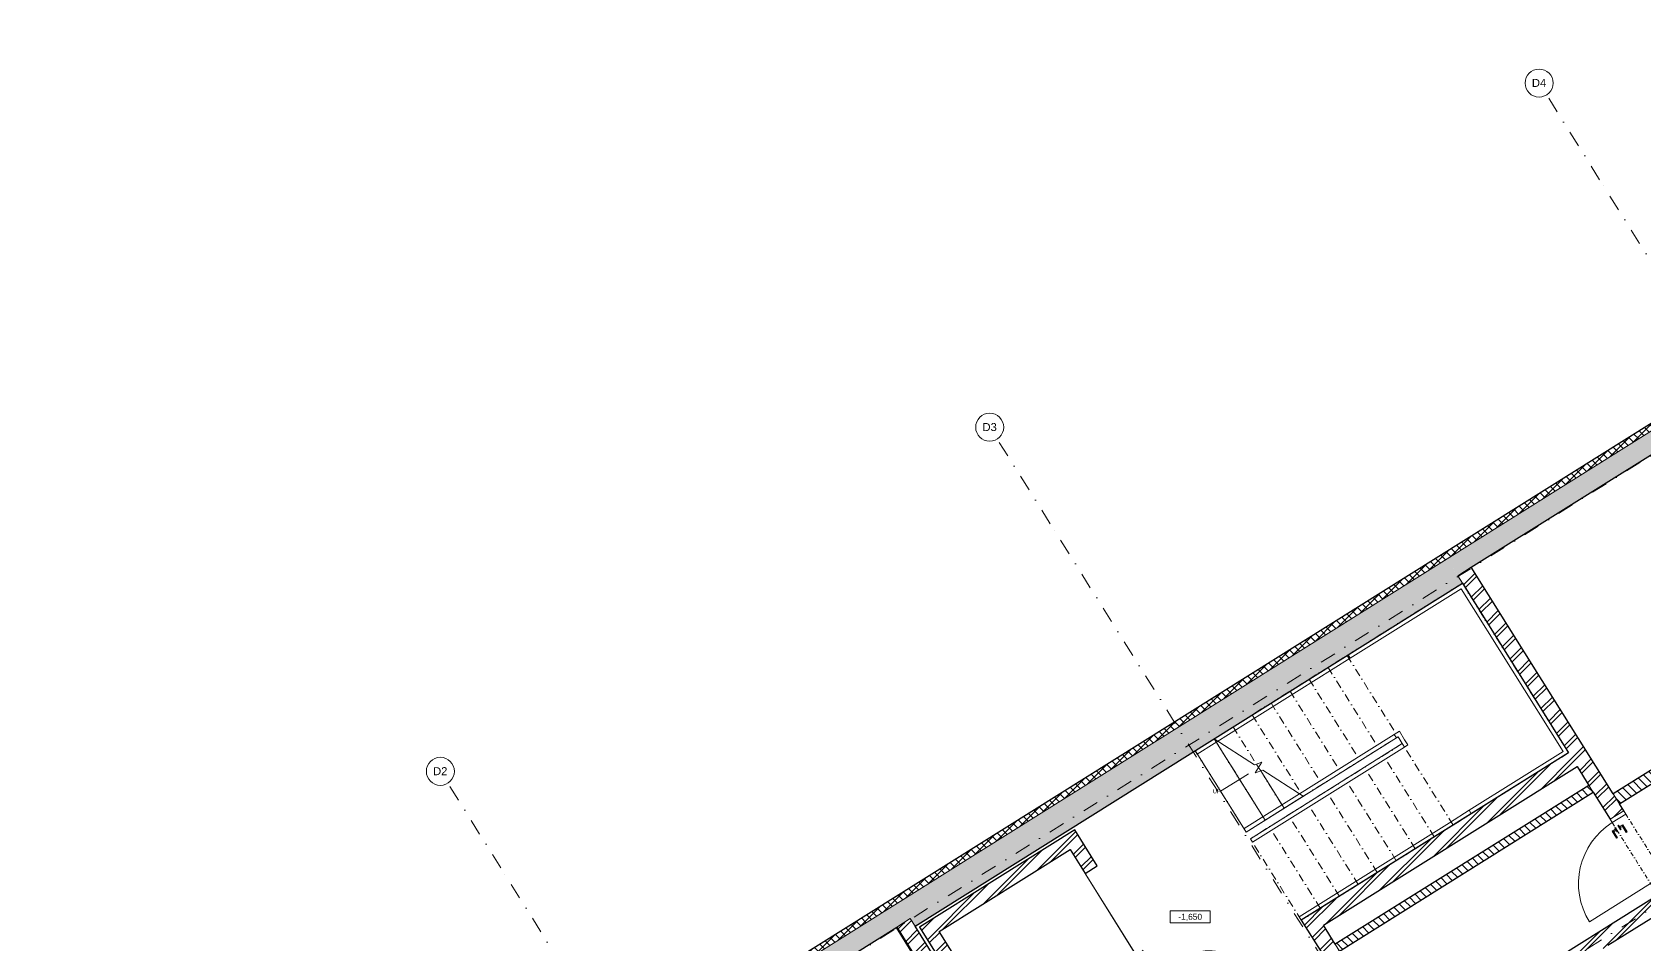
# Model space of a CAD drawing. Header units: millimetres. Extents: x -257414 to 61410, y -2356 to 77022.
# Drawn here: x -253470 to -233322, y 62575 to 73977 of the extents above; entities that cross this region are included whole.
import ezdxf

# ---------------------------------------------------------------- set-up
doc = ezdxf.new("R2010")
doc.units = ezdxf.units.MM
for name, pattern in [('HA_DashDot_10mm-S3mm', [500, 200, -150, 0, -150]), ('HA_DashDot_2_2mm-S0_6mm', [110, 50, -30, 0, -30]), ('HA_DashDot_4mm-S1mm', [200, 100, -50, 0, -50])]:
    doc.linetypes.add(name, pattern=pattern)
for name, color, linetype, lineweight in [('-UNDERLAY_A-DOOR-____-OTLN', 9, 'Continuous', 9), ('-UNDERLAY_A-DOOR-FRAM-MCUT', 9, 'Continuous', 9), ('-UNDERLAY_A-FLOR-____-OTLN', 9, 'Continuous', 9), ('-UNDERLAY_A-FLOR-HRAL-OTLN', 9, 'Continuous', 9), ('-UNDERLAY_A-GENM-____-OTLN', 9, 'Continuous', 9), ('-UNDERLAY_A-WALL-____-MCUT', 9, 'Continuous', 9), ('-UNDERLAY_A-WALL-____-PATT', 9, 'Continuous', 25), ('-UNDERLAY_G-____-____-DIMS', 9, 'Continuous', 5), ('-UNDERLAY_I-WALL-____-MCUT', 9, 'Continuous', 25), ('-UNDERLAY_S-GRID-____-IDEN', 9, 'Continuous', 9), ('-UNDERLAY_S-GRID-____-OTLN', 9, 'Continuous', 5), ('-UNDERLAY_S-STRS-____-IDEN', 9, 'Continuous', 5), ('-UNDERLAY_S-STRS-____-MBND', 9, 'HA_DashDot_4mm-S1mm', 9), ('-UNDERLAY_S-STRS-____-OTLN', 9, 'Continuous', 9), ('A-DOOR-____-MCUT', 9, 'HA_DashDot_2_2mm-S0_6mm', 9), ('A-DOOR-____-OTLN', 9, 'Continuous', 9)]:
    doc.layers.add(name, color=color, linetype=linetype, lineweight=lineweight)
doc.styles.add('Arial', font='arial.ttf', dxfattribs={"height": 50})
doc.styles.add('Arial_1', font='arial.ttf', dxfattribs={"height": 100})
doc.styles.add('Arial_2', font='arial.ttf', dxfattribs={"height": 75})
pattern_1 = [(45, (39655.53, 4369.22), (0, 106.06602), [75, -75]), (135, (39655.53, 4425.29), (-106.06602, 7e-15), [75, -75])]
pattern_2 = [(45, (39655.53, 4369.22), (-125.7236, 125.7236), []), (45, (39655.53, 4559.72), (-125.7236, 125.7236), [])]
pattern_3 = [(135, (39655.53, 4369.22), (-53.03301, -53.03301), [])]
pattern_4 = [(45, (39655.53, 4369.22), (-53.03301, 53.03301), []), (135, (39655.53, 4369.22), (-53.03301, -53.03301), [])]

# ---------------------------------------------------------------- blocks, each defined once
blk = doc.blocks.new('Top Rail Type - Top Rail_Internal_-1403873-1PP')
at = {"layer": '-UNDERLAY_A-FLOR-HRAL-OTLN'}
for p, q in [((-26916, 62882), (-26980, 62843)), ((-26850, 62776), (-26916, 62882)), ((-26980, 62843), (-28857, 61667)), ((-26953, 62800), (-28831, 61624)), ((-28777, 61539), (-26879, 62728)), ((-28751, 61496), (-26852, 62686)), ((-26980, 62843), (-26953, 62800)), ((-26932, 62813), (-26953, 62800)), ((-26892, 62750), (-26932, 62813)), ((-26852, 62686), (-26892, 62750)), ((-26852, 62686), (-26810, 62712)), ((-26810, 62712), (-26852, 62686)), ((-26810, 62712), (-26850, 62776)), ((-28857, 61667), (-28831, 61624)), ((-28777, 61539), (-28751, 61496))]:
    blk.add_line(p, q, dxfattribs=at)
blk = doc.blocks.new('Top Rail Type - Top Rail_Internal_-1403890-1PP')
at = {"layer": '-UNDERLAY_A-FLOR-HRAL-OTLN'}
for p, q in [((-26129, 64732), (-27557, 63837)), ((-24802, 62614), (-26129, 64732)), ((-26145, 64663), (-27530, 63795)), ((-24871, 62629), (-26145, 64663)), ((-27557, 63837), (-29467, 62640)), ((-27530, 63795), (-29441, 62598)), ((-27557, 63837), (-27530, 63795)), ((-29467, 62640), (-29441, 62598)), ((-26044, 61895), (-24871, 62629)), ((-26017, 61852), (-24802, 62614)), ((-26291, 61740), (-26044, 61895)), ((-26017, 61852), (-26044, 61895)), ((-28167, 60565), (-26291, 61740)), ((-28141, 60522), (-26265, 61697)), ((-26265, 61697), (-26017, 61852)), ((-28167, 60565), (-28141, 60522))]:
    blk.add_line(p, q, dxfattribs=at)
blk = doc.blocks.new('HA_DR_Single_Swing_Solid - In_900x1970_SKLEP-1383690-1PP')
at = {"layer": '-UNDERLAY_A-DOOR-FRAM-MCUT'}
for p, q in [((-450, 100), (-500, 100)), ((-500, 100), (-500, -100)), ((-450, -100), (-450, 100)), ((500, 100), (450, 100)), ((450, 100), (450, -100)), ((500, -100), (500, 100)), ((-500, -100), (-450, -100)), ((450, -100), (500, -100))]:
    blk.add_line(p, q, dxfattribs=at)
at = {"layer": 'A-DOOR-____-MCUT'}
for p, q in [((-450, 100), (450, 100)), ((-450, -100), (450, -100))]:
    blk.add_line(p, q, dxfattribs=at)
at = {"layer": 'A-DOOR-____-OTLN'}
for p, q in [((-380, -52), (-320, -52)), ((-380, -52), (-380, -60)), ((-320, -60), (-380, -60)), ((-380, -100), (-320, -100)), ((-380, -100), (-380, -108)), ((-320, -108), (-380, -108)), ((-358, -3), (-358, -52)), ((-255, -3), (-358, -3)), ((-358, -108), (-358, -158)), ((-358, -158), (-255, -158)), ((-343, -52), (-343, -18)), ((-343, -18), (-255, -18)), ((-343, -143), (-343, -108)), ((-255, -143), (-343, -143)), ((-320, -60), (-320, -52)), ((-320, -108), (-320, -100)), ((-255, -3), (-255, -18)), ((-255, -143), (-255, -158))]:
    blk.add_line(p, q, dxfattribs=at)
at = {"layer": 'A-DOOR-____-OTLN', "lineweight": 5}
blk.add_line((450, -1000), (450, -100), dxfattribs=at)
blk.add_arc((450, -100), 900, 180, 270, dxfattribs=at)
at = {"layer": 'A-DOOR-____-OTLN'}
for points in [[(-343, -18), (-343, -18), (-343, -17), (-343, -17), (-343, -17), (-344, -16), (-344, -16), (-345, -15), (-345, -15), (-346, -14), (-347, -13), (-347, -13), (-348, -12), (-348, -12), (-349, -11), (-349, -11), (-350, -10), (-350, -10), (-350, -10), (-351, -9), (-351, -9), (-352, -8), (-352, -8), (-353, -7), (-353, -7), (-354, -6), (-354, -6), (-355, -5), (-355, -5), (-356, -4), (-356, -4), (-357, -3), (-357, -3), (-357, -3), (-358, -3), (-358, -3)], [(-358, -158), (-358, -158), (-357, -157), (-357, -157), (-357, -157), (-356, -156), (-356, -156), (-355, -155), (-355, -155), (-354, -154), (-353, -153), (-353, -153), (-352, -152), (-352, -152), (-351, -151), (-351, -151), (-350, -150), (-350, -150), (-350, -150), (-349, -149), (-349, -149), (-348, -148), (-348, -148), (-347, -147), (-347, -147), (-346, -146), (-346, -146), (-345, -145), (-345, -145), (-344, -144), (-344, -144), (-343, -143), (-343, -143), (-343, -143), (-343, -143), (-343, -143)]]:
    blk.add_open_spline(points, degree=3, knots=[0, 0, 0, 0, 0.083333, 0.125, 0.166667, 0.208333, 0.229167, 0.25, 0.291667, 0.333333, 0.354167, 0.375, 0.395833, 0.416667, 0.4375, 0.458333, 0.479167, 0.5, 0.520833, 0.541667, 0.5625, 0.583333, 0.604167, 0.625, 0.645833, 0.666667, 0.6875, 0.708333, 0.75, 0.770833, 0.791667, 0.833333, 0.875, 0.916667, 1, 1, 1, 1], dxfattribs=at)
blk = doc.blocks.new('HA_GM_Shaft_Rectangle _1_ - Default-1408914-1PP')
at = {"layer": '-UNDERLAY_A-GENM-____-OTLN'}
for p, q in [((0, -280), (0, 0)), ((0, 0), (3740, 0)), ((3740, 0), (3740, -280)), ((3740, -280), (0, -280))]:
    blk.add_line(p, q, dxfattribs=at)
blk = doc.blocks.new('HA_GM_Shaft_Rectangle _1_ - Default-1428495-1PP')
at = {"layer": '-UNDERLAY_A-GENM-____-OTLN'}
for p, q in [((0, -1600), (0, 0)), ((0, 0), (1930, 0)), ((1930, 0), (1930, -1600)), ((1930, -1600), (0, -1600))]:
    blk.add_line(p, q, dxfattribs=at)
blk = doc.blocks.new('HA_DR_Single_Swing_Solid - In_900x2100_sklenene-1432655-1PP')
at = {"layer": '-UNDERLAY_A-DOOR-FRAM-MCUT'}
for p, q in [((-450, 50), (-500, 50)), ((-500, 50), (-500, -50)), ((-450, -50), (-450, 50)), ((500, 50), (450, 50)), ((450, 50), (450, -50)), ((500, -50), (500, 50)), ((-500, -50), (-450, -50)), ((450, -50), (500, -50))]:
    blk.add_line(p, q, dxfattribs=at)
at = {"layer": 'A-DOOR-____-MCUT'}
for p, q in [((-450, 50), (450, 50)), ((-450, -50), (450, -50))]:
    blk.add_line(p, q, dxfattribs=at)
at = {"layer": 'A-DOOR-____-OTLN'}
for p, q in [((-358, 47), (-358, -2)), ((-255, 47), (-358, 47)), ((-343, -2), (-343, 32)), ((-343, 32), (-255, 32)), ((-255, 47), (-255, 32)), ((-380, -2), (-320, -2)), ((-380, -2), (-380, -10)), ((-320, -10), (-380, -10)), ((-380, -50), (-320, -50)), ((-380, -50), (-380, -58)), ((-320, -58), (-380, -58)), ((-358, -58), (-358, -108)), ((-358, -108), (-255, -108)), ((-343, -93), (-343, -58)), ((-255, -93), (-343, -93)), ((-320, -10), (-320, -2)), ((-320, -58), (-320, -50)), ((-255, -93), (-255, -108))]:
    blk.add_line(p, q, dxfattribs=at)
at = {"layer": 'A-DOOR-____-OTLN', "lineweight": 5}
blk.add_line((450, -950), (450, -50), dxfattribs=at)
blk.add_arc((450, -50), 900, 180, 270, dxfattribs=at)
at = {"layer": 'A-DOOR-____-OTLN'}
for points in [[(-343, 32), (-343, 32), (-343, 33), (-343, 33), (-343, 33), (-344, 34), (-344, 34), (-345, 35), (-345, 35), (-346, 36), (-347, 37), (-347, 37), (-348, 38), (-348, 38), (-349, 39), (-349, 39), (-350, 40), (-350, 40), (-350, 40), (-351, 41), (-351, 41), (-352, 42), (-352, 42), (-353, 43), (-353, 43), (-354, 44), (-354, 44), (-355, 45), (-355, 45), (-356, 46), (-356, 46), (-357, 47), (-357, 47), (-357, 47), (-358, 47), (-358, 47)], [(-358, -108), (-358, -108), (-357, -107), (-357, -107), (-357, -107), (-356, -106), (-356, -106), (-355, -105), (-355, -105), (-354, -104), (-353, -103), (-353, -103), (-352, -102), (-352, -102), (-351, -101), (-351, -101), (-350, -100), (-350, -100), (-350, -100), (-349, -99), (-349, -99), (-348, -98), (-348, -98), (-347, -97), (-347, -97), (-346, -96), (-346, -96), (-345, -95), (-345, -95), (-344, -94), (-344, -94), (-343, -93), (-343, -93), (-343, -93), (-343, -93), (-343, -93)]]:
    blk.add_open_spline(points, degree=3, knots=[0, 0, 0, 0, 0.083333, 0.125, 0.166667, 0.208333, 0.229167, 0.25, 0.291667, 0.333333, 0.354167, 0.375, 0.395833, 0.416667, 0.4375, 0.458333, 0.479167, 0.5, 0.520833, 0.541667, 0.5625, 0.583333, 0.604167, 0.625, 0.645833, 0.666667, 0.6875, 0.708333, 0.75, 0.770833, 0.791667, 0.833333, 0.875, 0.916667, 1, 1, 1, 1], dxfattribs=at)
blk = doc.blocks.new('Grid - Radius 3_5mm-353793-1PP')
at = {"layer": '-UNDERLAY_S-GRID-____-IDEN'}
blk.add_circle((0, 0), 3.5, dxfattribs=at)
blk = doc.blocks.new('Spot Elevations - Generic-448778-1PP')
at = {"layer": '-UNDERLAY_G-____-____-DIMS', "lineweight": 9}
for p, q in [((-5, 0), (-5, 3)), ((-5, 3), (5, 3)), ((5, 0), (-5, 0)), ((5, 3), (5, 0))]:
    blk.add_line(p, q, dxfattribs=at)
blk = doc.blocks.new('A$C4e1402a9')
at = {"layer": '-UNDERLAY_A-WALL-____-PATT', "lineweight": 5}
h = blk.add_hatch(dxfattribs=at)
h.set_pattern_fill('FP_15', color=256, style=0, pattern_type=2)
h.set_pattern_definition(pattern_4)
h.paths.add_polyline_path([(6319, 65011), (21760, 74683), (21717, 74751), (6276, 65079)])
h = blk.add_hatch(dxfattribs=at)
h.set_pattern_fill('FP_2', color=256, style=0, pattern_type=2)
h.set_pattern_definition(pattern_1)
h.paths.add_polyline_path([(13469, 69195), (21681, 74338), (21548, 74550), (13336, 69407)])
h = blk.add_hatch(dxfattribs=at)
h.set_pattern_fill('FP_3', color=256, style=0, pattern_type=2)
h.set_pattern_definition(pattern_3)
h.paths.add_polyline_path([(15491, 66343), (17897, 67851), (17818, 67978), (15411, 66470), (15417, 66461)])
h.paths.add_polyline_path([(18660, 68328), (20567, 69523), (20487, 69650), (18581, 68456), (18618, 68396)])
h = blk.add_hatch(dxfattribs=at)
h.set_pattern_fill('FP_2', color=256, style=0, pattern_type=2)
h.set_pattern_definition(pattern_1)
h.paths.add_polyline_path([(6688, 64818), (13527, 69101), (13336, 69407), (6497, 65123), (6629, 64911)])
h = blk.add_hatch(dxfattribs=at)
h.set_pattern_fill('FP_1', color=256, style=0, pattern_type=2)
h.set_pattern_definition(pattern_2)
h.paths.add_polyline_path([(15969, 65203), (16138, 65309), (16075, 65411), (15905, 65305)])
h.paths.add_polyline_path([(15374, 66152), (15544, 66258), (13638, 69301), (13469, 69195), (15359, 66177)])
h = blk.add_hatch(dxfattribs=at)
h.set_pattern_fill('FP_1', color=256, style=0, pattern_type=2)
h.set_pattern_definition(pattern_2)
h.paths.add_polyline_path([(12711, 62926), (19490, 67173), (19384, 67342), (12604, 63096), (12633, 63050)])
h = blk.add_hatch(dxfattribs=at)
h.set_pattern_fill('FP_1', color=256, style=0, pattern_type=2)
h.set_pattern_definition(pattern_2)
h.paths.add_polyline_path([(11621, 64722), (14960, 66813), (14854, 66983), (11515, 64891)])
h = blk.add_hatch(dxfattribs=at)
h.set_pattern_fill('FP_3', color=256, style=0, pattern_type=2)
h.set_pattern_definition(pattern_3)
h.paths.add_polyline_path([(11992, 64506), (15162, 66491), (15109, 66576), (11939, 64591)])
h = blk.add_hatch(dxfattribs=at)
h.set_pattern_fill('FP_1', color=256, style=0, pattern_type=2)
h.set_pattern_definition(pattern_2)
h.paths.add_polyline_path([(6838, 64652), (8779, 65868), (8684, 66021), (6743, 64805)])
h = blk.add_hatch(dxfattribs=at)
h.set_pattern_fill('FP_1', color=256, style=0, pattern_type=2)
h.set_pattern_definition(pattern_2)
h.paths.add_polyline_path([(9571, 64264), (9724, 64360), (9602, 64554), (9449, 64459), (9476, 64417)])
h.paths.add_polyline_path([(8812, 65476), (8965, 65571), (8779, 65868), (8627, 65773)])
h = blk.add_hatch(dxfattribs=at)
h.set_pattern_fill('FP_2', color=256, style=0, pattern_type=2)
h.set_pattern_definition(pattern_1)
h.paths.add_polyline_path([(-1472, 59836), (6629, 64911), (6497, 65123), (-1605, 60048)])
h = blk.add_hatch(dxfattribs=at)
h.set_pattern_fill('FP_15', color=256, style=0, pattern_type=2)
h.set_pattern_definition(pattern_4)
h.paths.add_polyline_path([(-1817, 59915), (6319, 65011), (6276, 65079), (-1859, 59983)])
h = blk.add_hatch(dxfattribs=at)
h.set_pattern_fill('FP_1', color=256, style=0, pattern_type=2)
h.set_pattern_definition(pattern_2)
h.paths.add_polyline_path([(8960, 60813), (9130, 60919), (6629, 64911), (6460, 64805), (8271, 61913)])
h = blk.add_hatch(dxfattribs=at)
h.set_pattern_fill('FP_1', color=256, style=0, pattern_type=2)
h.set_pattern_definition(pattern_2)
h.paths.add_polyline_path([(7688, 63297), (7840, 63392), (6991, 64748), (6838, 64652), (7130, 64187)])
h = blk.add_hatch(dxfattribs=at)
h.set_pattern_fill('FP_1', color=256, style=0, pattern_type=2)
h.set_pattern_definition(pattern_2)
h.paths.add_polyline_path([(11823, 64400), (11992, 64506), (11791, 64828), (11621, 64722), (11770, 64485)])
at = {"layer": '-UNDERLAY_A-FLOR-____-OTLN'}
for p, q in [((8812, 65476), (9449, 64459)), ((6451, 64799), (8952, 60808))]:
    blk.add_line(p, q, dxfattribs=at)
at = {"layer": '-UNDERLAY_A-WALL-____-MCUT', "lineweight": 25}
blk.add_line((21785, 74793), (-1927, 59941), dxfattribs=at)
at = {"layer": '-UNDERLAY_A-WALL-____-MCUT'}
for p, q in [((21760, 74683), (-1817, 59915)), ((13638, 69301), (13469, 69195)), ((13527, 69101), (13469, 69195)), ((15162, 66491), (15109, 66576)), ((15411, 66470), (15491, 66343)), ((6629, 64911), (6460, 64805)), ((6629, 64911), (6688, 64818)), ((11939, 64591), (11992, 64506))]:
    blk.add_line(p, q, dxfattribs=at)
at = {"layer": '-UNDERLAY_I-WALL-____-MCUT'}
for p, q in [((13638, 69301), (16850, 71313)), ((15411, 66470), (13638, 69301)), ((6688, 64818), (13527, 69101)), ((13527, 69101), (14854, 66983)), ((17818, 67978), (15411, 66470)), ((15491, 66343), (17897, 67851)), ((14854, 66983), (11515, 64891)), ((11791, 64828), (14960, 66813)), ((14960, 66813), (15109, 66576)), ((11230, 64028), (15162, 66491)), ((15109, 66576), (11939, 64591)), ((15162, 66491), (15374, 66152)), ((15544, 66258), (15491, 66343)), ((8684, 66021), (6743, 64805)), ((8965, 65571), (8684, 66021)), ((6991, 64748), (8627, 65773)), ((8627, 65773), (8812, 65476)), ((8812, 65476), (8965, 65571)), ((15346, 64577), (16533, 65320)), ((15969, 65203), (12075, 62764)), ((11515, 64891), (11770, 64485)), ((4667, 63682), (6460, 64805)), ((6460, 64805), (8960, 60813)), ((7771, 63089), (6688, 64818)), ((6743, 64805), (7783, 63144)), ((7840, 63392), (6991, 64748)), ((11939, 64591), (11791, 64828))]:
    blk.add_line(p, q, dxfattribs=at)
at = {"layer": '-UNDERLAY_S-GRID-____-OTLN', "linetype": 'HA_DashDot_10mm-S3mm', "lineweight": 9}
for p, q in [((-4343, 58027), (24329, 75986)), ((15242, 74143), (14579, 75203)), ((25034, 58511), (15242, 74143)), ((-2281, 53654), (26877, 71918)), ((8378, 69844), (7714, 70903)), ((18169, 54211), (8378, 69844)), ((1513, 65544), (850, 66603)), ((11305, 49912), (1513, 65544))]:
    blk.add_line(p, q, dxfattribs=at)
at = {"layer": '-UNDERLAY_S-STRS-____-MBND'}
for p, q in [((13527, 69101), (12086, 68199)), ((14854, 66983), (13527, 69101)), ((10764, 67371), (12086, 68199)), ((12086, 68199), (12723, 67182)), ((12086, 68199), (12723, 67182)), ((11612, 67902), (12249, 66885)), ((11612, 67902), (12249, 66885)), ((11849, 68050), (12486, 67033)), ((11849, 68050), (12486, 67033)), ((11374, 67753), (12011, 66736)), ((11374, 67753), (12011, 66736)), ((11137, 67605), (11774, 66588)), ((11137, 67605), (11774, 66588)), ((10662, 67307), (10954, 66841)), ((10662, 67307), (10954, 66841)), ((10900, 67456), (11537, 66439)), ((10900, 67456), (11537, 66439)), ((12776, 67097), (10878, 65908)), ((11537, 66439), (12723, 67182)), ((12723, 67182), (12776, 67097)), ((13413, 66080), (12776, 67097)), ((13413, 66080), (12776, 67097)), ((13176, 65932), (12539, 66949)), ((13176, 65932), (12539, 66949)), ((13413, 66080), (14854, 66983)), ((10981, 66799), (11008, 66756)), ((10981, 66799), (11008, 66756)), ((12939, 65783), (12302, 66800)), ((12939, 65783), (12302, 66800)), ((12464, 65486), (11827, 66503)), ((12464, 65486), (11827, 66503)), ((12701, 65634), (12064, 66651)), ((12701, 65634), (12064, 66651)), ((12227, 65337), (11590, 66354)), ((12227, 65337), (11590, 66354)), ((11990, 65189), (11353, 66206)), ((11990, 65189), (11353, 66206)), ((11515, 64891), (10878, 65908)), ((11752, 65040), (11115, 66057)), ((11752, 65040), (11115, 66057)), ((13413, 66080), (11515, 64891))]:
    blk.add_line(p, q, dxfattribs=at)
at = {"layer": '-UNDERLAY_S-STRS-____-MBND', "linetype": 'Continuous', "lineweight": 5}
for p, q in [((10928, 66833), (10425, 67159)), ((11023, 66864), (10928, 66833)), ((10938, 66733), (11023, 66864)), ((11033, 66765), (10938, 66733)), ((11537, 66439), (11033, 66765))]:
    blk.add_line(p, q, dxfattribs=at)
at = {"layer": '-UNDERLAY_S-STRS-____-OTLN', "linetype": 'HA_DashDot_4mm-S1mm'}
for p, q in [((10425, 67159), (11062, 66142)), ((10188, 67010), (10825, 65993)), ((10954, 66841), (10981, 66799)), ((11008, 66756), (11299, 66290))]:
    blk.add_line(p, q, dxfattribs=at)
at = {"layer": '-UNDERLAY_S-STRS-____-OTLN'}
for p, q in [((10425, 67159), (11062, 66142)), ((10188, 67010), (10825, 65993)), ((10954, 66841), (10981, 66799)), ((11008, 66756), (11299, 66290)), ((11062, 66142), (11299, 66290)), ((11299, 66290), (11537, 66439)), ((10825, 65993), (11062, 66142))]:
    blk.add_line(p, q, dxfattribs=at)
at = {"layer": '-UNDERLAY_S-STRS-____-OTLN', "lineweight": 5}
for p, q in [((10744, 66650), (10854, 66719)), ((10506, 66502), (10744, 66650))]:
    blk.add_line(p, q, dxfattribs=at)
at = {"layer": '-UNDERLAY_A-DOOR-____-OTLN'}
for name, p, rotation in [('HA_DR_Single_Swing_Solid - In_900x1970_SKLEP-1383690-1PP', (15724, 65782), 302.0612494774555), ('HA_DR_Single_Swing_Solid - In_900x2100_sklenene-1432655-1PP', (10779, 63805), 212.0612494774556)]:
    blk.add_blockref(name, p, dxfattribs=dict(at, rotation=rotation))
at = {"layer": '-UNDERLAY_A-FLOR-HRAL-OTLN'}
for name in ['Top Rail Type - Top Rail_Internal_-1403890-1PP', 'Top Rail Type - Top Rail_Internal_-1403873-1PP']:
    blk.add_blockref(name, (39656, 4369), dxfattribs=at)
at = {"layer": '-UNDERLAY_A-GENM-____-OTLN', "lineweight": 5, "rotation": 32.06124947745553}
for name, p in [('HA_GM_Shaft_Rectangle _1_ - Default-1408914-1PP', (11791, 64828)), ('HA_GM_Shaft_Rectangle _1_ - Default-1428495-1PP', (6991, 64748))]:
    blk.add_blockref(name, p, dxfattribs=at)
at = {"layer": '-UNDERLAY_G-____-____-DIMS', "lineweight": 9, "xscale": 49.99999999999998, "yscale": 49.99999999999998, "zscale": 49.99999999999998}
blk.add_blockref('Spot Elevations - Generic-448778-1PP', (10126, 64860), dxfattribs=at)
at = {"layer": '-UNDERLAY_S-GRID-____-IDEN', "xscale": 49.99999999999998, "yscale": 49.99999999999998, "zscale": 49.99999999999998}
for p, rotation in [((14486, 75351), 32.06124947745569), ((7621, 71051), 32.06124947745571), ((757, 66751), 32.06124947745571)]:
    blk.add_blockref('Grid - Radius 3_5mm-353793-1PP', p, dxfattribs=dict(at, rotation=rotation))
at = {"layer": '-UNDERLAY_S-GRID-____-IDEN', "lineweight": 5, "char_height": 100, "width": 220.46, "attachment_point": 1, "style": 'Arial_1'}
for s, insert in [('D4', (14396, 75403)), ('D3', (7531, 71103)), ('D2', (666, 66803))]:
    blk.add_mtext(s, dxfattribs=dict(at, insert=insert))
at = {"layer": '-UNDERLAY_S-STRS-____-IDEN', "insert": (10410, 66527), "char_height": 50, "width": 115.84, "attachment_point": 1, "line_spacing_factor": 0.941778, "style": 'Arial'}
blk.add_mtext('UP', dxfattribs=at)
at = {"layer": '-UNDERLAY_G-____-____-DIMS', "lineweight": 9, "insert": (9978, 64971), "char_height": 75, "width": 355.35, "attachment_point": 1, "line_spacing_factor": 0.941778, "style": 'Arial_2', "bg_fill": 3, "box_fill_scale": 1.25, "bg_fill_color": 256, "bg_fill_true_color": 13158600, "bg_fill_transparency": 0}
blk.add_mtext('-1,650', dxfattribs=at)

msp = doc.modelspace()

# ---------------------------------------------------------------- block references
at = {"color": 252}
msp.add_blockref('A$C4e1402a9', (-249128, -2009), dxfattribs=at)

doc.saveas('drawing.dxf')
